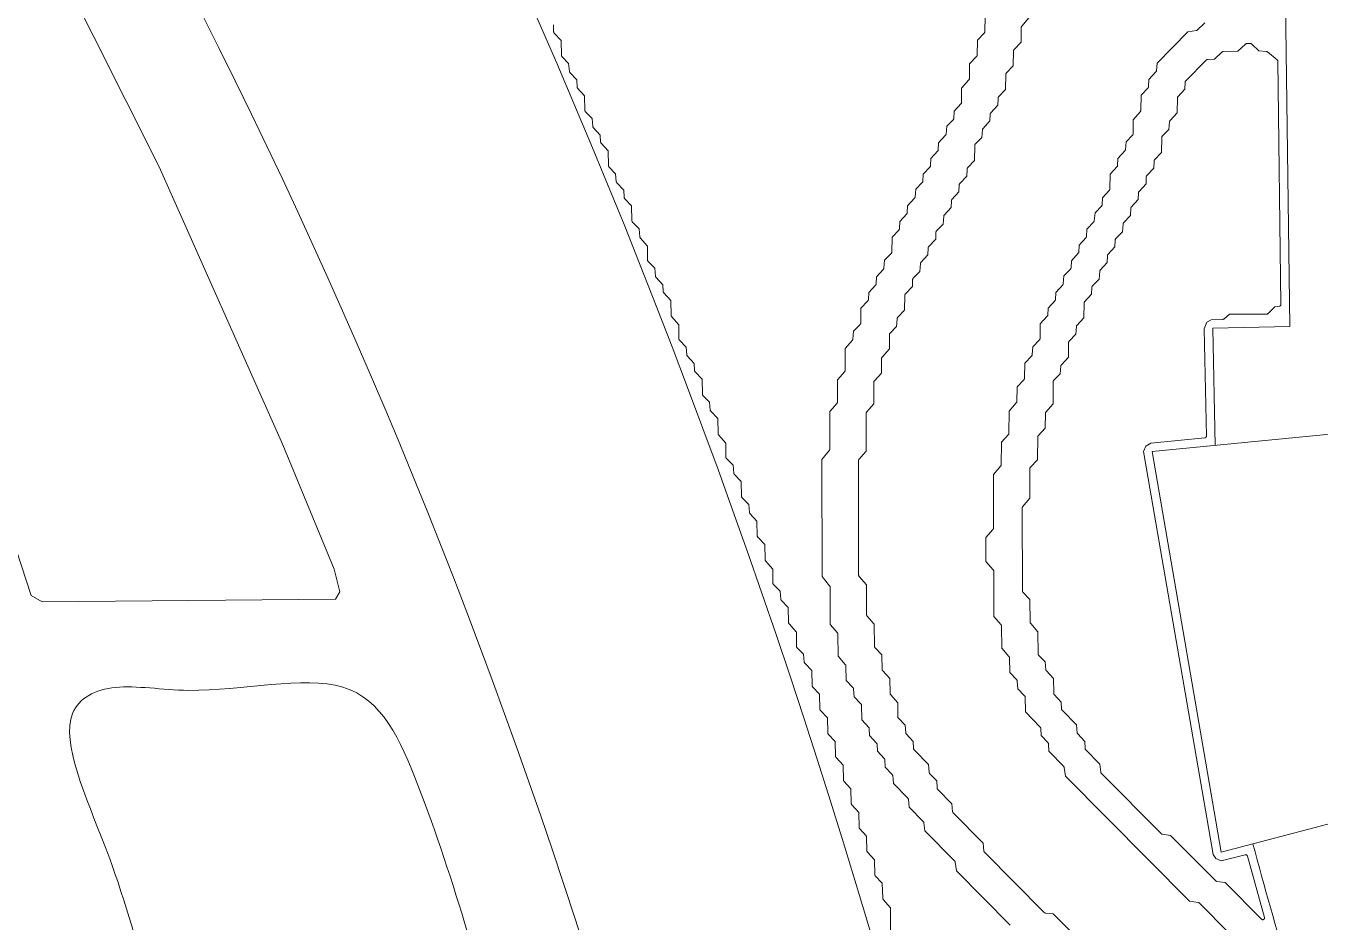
# Model space of a CAD drawing. Header units: inches. Extents: x 36 to 79.5, y 17.3 to 55.9.
# Drawn here: x 40.757 to 45.165, y 39.858 to 42.911 of the extents above; entities that cross this region are included whole.
import ezdxf

# ---------------------------------------------------------------- set-up
doc = ezdxf.new("R2010")
doc.units = ezdxf.units.IN
for name, color, linetype, lineweight in [('01_ORIGINAL_CAD', 7, 'CONTINUOUS', 20), ('02_APPROVED_PDF_OUTLINES', 7, 'CONTINUOUS', 15), ('03_ADDED_AREAS_SAME_COMPOSITION', 7, 'CONTINUOUS', 15)]:
    doc.layers.add(name, color=color, linetype=linetype, lineweight=lineweight)

msp = doc.modelspace()

# ---------------------------------------------------------------- linework, layer by layer
at = {"layer": '01_ORIGINAL_CAD'}
for points in [[(44.2832, 37.0838, 0.090917), (40.9305, 45.9685, -0.652582), (40.9305, 49.0108, -0.158741), (45.0035, 48.4251, -0.098355), (47.824, 46.2028), (47.7547, 46.078)], [(44.936, 40.1239, 0.010564), (45.0593, 39.6928, 0.010564)]]:
    msp.add_lwpolyline(points, format="xyb", dxfattribs=at)
msp.add_lwpolyline([(44.8072, 41.4818), (44.7991, 41.881), (45.0612, 41.8863), (45.0437, 43.247)], dxfattribs=at)
msp.add_lwpolyline([(45.6289, 41.5624), (44.5925, 41.4607), (44.8281, 40.0955), (45.8647, 40.3685)], close=True, dxfattribs=at)
msp.add_arc((22.064, 33.1953), 21.6191, 354.05829, 36.03187, dxfattribs=at)
at = {"layer": '02_APPROVED_PDF_OUTLINES'}
for points in [[(44.0239, 42.9424), (44.0229, 42.8915), (44.0228, 42.8909), (44.0227, 42.8903), (44.0225, 42.8897), (44.0223, 42.8891), (44.022, 42.8885), (44.0217, 42.888), (44.0213, 42.8875), (43.9975, 42.8619), (43.9965, 42.8109), (43.9964, 42.8103), (43.9963, 42.8097), (43.9962, 42.8091), (43.9959, 42.8085), (43.9956, 42.808), (43.9953, 42.8075), (43.9949, 42.807), (43.9711, 42.7813), (43.9701, 42.7304), (43.97, 42.7298), (43.9699, 42.7292), (43.9698, 42.7286), (43.9696, 42.7281), (43.9693, 42.7276), (43.969, 42.7271), (43.9686, 42.7266), (43.9439, 42.6981), (43.9437, 42.65), (43.9437, 42.6494), (43.9436, 42.6489), (43.9435, 42.6483), (43.9433, 42.6478), (43.9431, 42.6473), (43.9428, 42.6468), (43.9425, 42.6463), (43.9421, 42.6459), (43.9182, 42.6202), (43.9173, 42.596), (43.9172, 42.5954), (43.9171, 42.5948), (43.9169, 42.5942), (43.9166, 42.5936), (43.9163, 42.5931), (43.916, 42.5926), (43.9156, 42.5921), (43.8931, 42.5689), (43.8908, 42.5421), (43.8907, 42.5415), (43.8906, 42.541), (43.8904, 42.5404), (43.8902, 42.5399), (43.8899, 42.5394), (43.8896, 42.5389), (43.8892, 42.5385), (43.8654, 42.5128), (43.8644, 42.4886), (43.8643, 42.488), (43.8642, 42.4874), (43.864, 42.4869), (43.8638, 42.4863), (43.8635, 42.4858), (43.8632, 42.4853), (43.8628, 42.4848), (43.8389, 42.4591), (43.8379, 42.4349), (43.8379, 42.4343), (43.8378, 42.4337), (43.8376, 42.4332), (43.8373, 42.4326), (43.8371, 42.4321), (43.8367, 42.4316), (43.8363, 42.4311), (43.8125, 42.4054), (43.8115, 42.3812), (43.8114, 42.3806), (43.8113, 42.38), (43.8111, 42.3794), (43.8109, 42.3788), (43.8106, 42.3783), (43.8102, 42.3778), (43.8098, 42.3773), (43.7873, 42.3541), (43.785, 42.3273), (43.785, 42.3267), (43.7848, 42.3262), (43.7846, 42.3256), (43.7844, 42.3251), (43.7841, 42.3246), (43.7838, 42.3241), (43.7834, 42.3237), (43.7596, 42.298), (43.7586, 42.2738), (43.7585, 42.2732), (43.7584, 42.2726), (43.7583, 42.2721), (43.758, 42.2715), (43.7577, 42.271), (43.7574, 42.2705), (43.757, 42.27), (43.7331, 42.2443), (43.7322, 42.2201), (43.7321, 42.2195), (43.732, 42.2189), (43.7318, 42.2184), (43.7316, 42.2178), (43.7313, 42.2173), (43.7309, 42.2168), (43.7306, 42.2163), (43.7068, 42.1907), (43.7058, 42.1397), (43.7057, 42.1392), (43.7056, 42.1386), (43.7055, 42.1381), (43.7053, 42.1375), (43.7051, 42.137), (43.7048, 42.1365), (43.7045, 42.1361), (43.7041, 42.1357), (43.6816, 42.1125), (43.6793, 42.0856), (43.6792, 42.0851), (43.6791, 42.0845), (43.6789, 42.084), (43.6787, 42.0835), (43.6784, 42.083), (43.6781, 42.0825), (43.6777, 42.0821), (43.6539, 42.0564), (43.6529, 42.0322), (43.6528, 42.0316), (43.6527, 42.031), (43.6525, 42.0304), (43.6523, 42.0299), (43.652, 42.0293), (43.6517, 42.0288), (43.6513, 42.0284), (43.6274, 42.0027), (43.6264, 41.9785), (43.6264, 41.9779), (43.6263, 41.9773), (43.6261, 41.9767), (43.6259, 41.9762), (43.6256, 41.9756), (43.6252, 41.9751), (43.6248, 41.9747), (43.601, 41.949), (43.6001, 41.8981), (43.6, 41.8975), (43.5999, 41.897), (43.5998, 41.8964), (43.5996, 41.8959), (43.5994, 41.8954), (43.5991, 41.8949), (43.5987, 41.8944), (43.5984, 41.894), (43.5759, 41.8708), (43.5736, 41.844), (43.5735, 41.8434), (43.5734, 41.8428), (43.5731, 41.8422), (43.5729, 41.8416), (43.5725, 41.8411), (43.5721, 41.8406), (43.5474, 41.8121), (43.5473, 41.7371), (43.5472, 41.7365), (43.5471, 41.7359), (43.547, 41.7353), (43.5468, 41.7347), (43.5465, 41.7342), (43.5462, 41.7337), (43.5458, 41.7332), (43.5211, 41.7048), (43.5209, 41.6297), (43.5209, 41.6291), (43.5208, 41.6285), (43.5206, 41.6279), (43.5204, 41.6274), (43.5202, 41.6268), (43.5198, 41.6263), (43.5195, 41.6258), (43.4947, 41.5974), (43.4947, 41.4687), (43.4947, 41.4681), (43.4946, 41.4675), (43.4944, 41.467), (43.4943, 41.4664), (43.494, 41.4659), (43.4937, 41.4654), (43.4934, 41.4649), (43.4682, 41.4336), (43.469, 41.0352), (43.4943, 41.0038), (43.4946, 41.0034), (43.4949, 41.0029), (43.4951, 41.0024), (43.4953, 41.0018), (43.4955, 41.0012), (43.4956, 41.0007), (43.4956, 41.0001), (43.4961, 40.8714), (43.521, 40.843), (43.5213, 40.8425), (43.5217, 40.842), (43.5219, 40.8415), (43.5221, 40.8409), (43.5223, 40.8403), (43.5224, 40.8397), (43.5224, 40.8391), (43.5229, 40.7641), (43.5477, 40.7357), (43.5481, 40.7352), (43.5484, 40.7347), (43.5487, 40.7342), (43.5489, 40.7336), (43.549, 40.733), (43.5491, 40.7324), (43.5492, 40.7319), (43.5504, 40.6809), (43.5743, 40.6553), (43.5746, 40.6549), (43.575, 40.6544), (43.5752, 40.6539), (43.5755, 40.6534), (43.5757, 40.6529), (43.5758, 40.6523), (43.5759, 40.6517), (43.5782, 40.6249), (43.6008, 40.6017), (43.6012, 40.6013), (43.6015, 40.6009), (43.6018, 40.6004), (43.6021, 40.5999), (43.6023, 40.5994), (43.6024, 40.5988), (43.6025, 40.5983), (43.6025, 40.5977), (43.6037, 40.5468), (43.6276, 40.5211), (43.628, 40.5207), (43.6283, 40.5202), (43.6286, 40.5197), (43.6289, 40.5191), (43.629, 40.5185), (43.6292, 40.5179), (43.6292, 40.5173), (43.6303, 40.4932), (43.6543, 40.4675), (43.6546, 40.467), (43.655, 40.4665), (43.6553, 40.466), (43.6555, 40.4654), (43.6557, 40.4649), (43.6558, 40.4643), (43.6559, 40.4637), (43.6569, 40.4395), (43.6809, 40.4138), (43.6813, 40.4134), (43.6816, 40.4129), (43.6819, 40.4123), (43.6822, 40.4118), (43.6823, 40.4112), (43.6825, 40.4106), (43.6825, 40.41), (43.6836, 40.3858), (43.7076, 40.3602), (43.7079, 40.3597), (43.7082, 40.3593), (43.7085, 40.3588), (43.7088, 40.3583), (43.7089, 40.3577), (43.7091, 40.3572), (43.7091, 40.3566), (43.7115, 40.3298), (43.7607, 40.2798), (43.7611, 40.2794), (43.7614, 40.2789), (43.7617, 40.2784), (43.762, 40.2778), (43.7622, 40.2773), (43.7623, 40.2767), (43.7624, 40.2761), (43.7647, 40.2493), (43.8139, 40.1993), (43.8143, 40.1989), (43.8147, 40.1984), (43.815, 40.1979), (43.8152, 40.1974), (43.8154, 40.1968), (43.8155, 40.1962), (43.8156, 40.1956), (43.818, 40.1688), (43.9204, 40.0652), (43.9207, 40.0648), (43.921, 40.0644), (43.9213, 40.0639), (43.9216, 40.0634), (43.9218, 40.0629), (43.9219, 40.0624), (43.922, 40.0618), (43.9261, 40.0326), (44.1095, 39.8477)], [(44.3317, 39.8098), (44.2556, 39.8862), (44.2291, 39.8885), (44.2285, 39.8886), (44.228, 39.8888), (44.2274, 39.889), (44.2268, 39.8892), (44.2263, 39.8895), (44.2258, 39.8899), (44.2254, 39.8903), (44.0214, 40.096), (44.021, 40.0965), (44.0206, 40.097), (44.0203, 40.0975), (44.0201, 40.098), (44.0199, 40.0986), (44.0197, 40.0992), (44.0197, 40.0997), (44.0173, 40.1265), (43.9149, 40.2302), (43.9145, 40.2306), (43.9142, 40.2311), (43.9139, 40.2316), (43.9136, 40.2321), (43.9135, 40.2327), (43.9133, 40.2333), (43.9132, 40.2339), (43.9109, 40.2607), (43.8617, 40.3107), (43.8613, 40.3111), (43.8609, 40.3116), (43.8606, 40.3122), (43.8603, 40.3128), (43.8602, 40.3134), (43.86, 40.314), (43.86, 40.3146), (43.8589, 40.3388), (43.8349, 40.3644), (43.8346, 40.3649), (43.8342, 40.3653), (43.834, 40.3658), (43.8337, 40.3663), (43.8335, 40.3669), (43.8334, 40.3674), (43.8333, 40.368), (43.831, 40.3948), (43.7818, 40.4448), (43.7814, 40.4453), (43.781, 40.4458), (43.7807, 40.4463), (43.7805, 40.4469), (43.7803, 40.4475), (43.7801, 40.4481), (43.7801, 40.4487), (43.779, 40.4729), (43.755, 40.4986), (43.7547, 40.499), (43.7544, 40.4995), (43.7541, 40.5), (43.7538, 40.5005), (43.7537, 40.501), (43.7535, 40.5016), (43.7535, 40.5021), (43.7511, 40.529), (43.7285, 40.5521), (43.7281, 40.5526), (43.7278, 40.553), (43.7275, 40.5535), (43.7272, 40.554), (43.727, 40.5546), (43.7269, 40.5551), (43.7268, 40.5557), (43.7268, 40.5563), (43.7264, 40.6045), (43.7016, 40.6329), (43.7012, 40.6333), (43.7009, 40.6338), (43.7006, 40.6344), (43.7004, 40.6349), (43.7002, 40.6355), (43.7001, 40.6361), (43.7001, 40.6367), (43.6989, 40.6876), (43.675, 40.7132), (43.6746, 40.7137), (43.6743, 40.7142), (43.674, 40.7148), (43.6737, 40.7154), (43.6735, 40.716), (43.6734, 40.7166), (43.6734, 40.7172), (43.6722, 40.7681), (43.6483, 40.7937), (43.6479, 40.7942), (43.6476, 40.7946), (43.6473, 40.7951), (43.6471, 40.7956), (43.6469, 40.7961), (43.6468, 40.7967), (43.6467, 40.7972), (43.6467, 40.7978), (43.6463, 40.8728), (43.6214, 40.9012), (43.621, 40.9017), (43.6207, 40.9022), (43.6204, 40.9028), (43.6202, 40.9033), (43.6201, 40.9039), (43.62, 40.9045), (43.6199, 40.9051), (43.6195, 41.007), (43.5946, 41.0354), (43.5942, 41.0359), (43.5939, 41.0364), (43.5936, 41.037), (43.5934, 41.0375), (43.5933, 41.0381), (43.5932, 41.0387), (43.5931, 41.0393), (43.5924, 41.4296), (43.5924, 41.4302), (43.5925, 41.4308), (43.5927, 41.4314), (43.5929, 41.432), (43.5932, 41.4326), (43.5935, 41.4331), (43.5939, 41.4336), (43.6186, 41.462), (43.6186, 41.5907), (43.6187, 41.5913), (43.6188, 41.5919), (43.6189, 41.5925), (43.6191, 41.5931), (43.6194, 41.5936), (43.6197, 41.5941), (43.6201, 41.5946), (43.6448, 41.6231), (43.645, 41.6981), (43.645, 41.6986), (43.6451, 41.6992), (43.6452, 41.6997), (43.6454, 41.7003), (43.6456, 41.7008), (43.6459, 41.7013), (43.6462, 41.7017), (43.6466, 41.7021), (43.6704, 41.7278), (43.6714, 41.7787), (43.6714, 41.7793), (43.6715, 41.7799), (43.6717, 41.7805), (43.6719, 41.781), (43.6722, 41.7816), (43.6725, 41.7821), (43.6728, 41.7825), (43.6976, 41.811), (43.6978, 41.8592), (43.6978, 41.8597), (43.6979, 41.8603), (43.698, 41.8609), (43.6982, 41.8614), (43.6984, 41.8619), (43.6987, 41.8624), (43.6991, 41.8629), (43.6995, 41.8633), (43.722, 41.8865), (43.7242, 41.9133), (43.7243, 41.9139), (43.7244, 41.9145), (43.7246, 41.915), (43.7248, 41.9155), (43.7251, 41.916), (43.7254, 41.9165), (43.7258, 41.9169), (43.7496, 41.9426), (43.7506, 41.9935), (43.7506, 41.9941), (43.7507, 41.9947), (43.7509, 41.9953), (43.7512, 41.9959), (43.7514, 41.9965), (43.7518, 41.997), (43.7522, 41.9975), (43.7761, 42.0232), (43.777, 42.0473), (43.7771, 42.0479), (43.7772, 42.0486), (43.7774, 42.0492), (43.7777, 42.0497), (43.778, 42.0503), (43.7783, 42.0508), (43.7787, 42.0513), (43.8012, 42.0745), (43.8035, 42.1013), (43.8036, 42.1019), (43.8037, 42.1024), (43.8039, 42.1029), (43.8041, 42.1035), (43.8044, 42.104), (43.8047, 42.1044), (43.8051, 42.1049), (43.8289, 42.1306), (43.8299, 42.1547), (43.83, 42.1553), (43.8301, 42.1559), (43.8303, 42.1565), (43.8305, 42.1571), (43.8308, 42.1576), (43.8311, 42.1581), (43.8315, 42.1586), (43.8554, 42.1843), (43.8564, 42.2084), (43.8564, 42.209), (43.8565, 42.2097), (43.8567, 42.2103), (43.857, 42.2108), (43.8573, 42.2114), (43.8576, 42.2119), (43.8581, 42.2124), (43.8806, 42.2356), (43.8828, 42.2624), (43.8829, 42.263), (43.883, 42.2635), (43.8832, 42.264), (43.8834, 42.2646), (43.8837, 42.2651), (43.884, 42.2655), (43.8844, 42.266), (43.9083, 42.2917), (43.9093, 42.3158), (43.9093, 42.3164), (43.9094, 42.317), (43.9096, 42.3176), (43.9098, 42.3182), (43.9101, 42.3187), (43.9105, 42.3192), (43.9109, 42.3197), (43.9347, 42.3454), (43.9357, 42.3695), (43.9358, 42.3701), (43.9359, 42.3707), (43.936, 42.3713), (43.9363, 42.3719), (43.9366, 42.3724), (43.9369, 42.3729), (43.9373, 42.3734), (43.9611, 42.3991), (43.9621, 42.4232), (43.9622, 42.4238), (43.9623, 42.4244), (43.9625, 42.425), (43.9627, 42.4256), (43.963, 42.4261), (43.9633, 42.4266), (43.9637, 42.4271), (43.9875, 42.4527), (43.9885, 42.5036), (43.9886, 42.5042), (43.9887, 42.5048), (43.9888, 42.5053), (43.989, 42.5058), (43.9892, 42.5063), (43.9895, 42.5068), (43.9898, 42.5073), (43.9902, 42.5077), (44.0127, 42.5309), (44.015, 42.5577), (44.0151, 42.5583), (44.0152, 42.5588), (44.0154, 42.5594), (44.0156, 42.5599), (44.0159, 42.5604), (44.0162, 42.5609), (44.0166, 42.5613), (44.0404, 42.587), (44.0414, 42.6112), (44.0415, 42.6118), (44.0416, 42.6124), (44.0418, 42.6129), (44.042, 42.6135), (44.0423, 42.614), (44.0426, 42.6145), (44.043, 42.615), (44.0669, 42.6407), (44.0679, 42.6649), (44.0679, 42.6655), (44.068, 42.6661), (44.0682, 42.6666), (44.0684, 42.6672), (44.0687, 42.6677), (44.0691, 42.6682), (44.0695, 42.6687), (44.0933, 42.6943), (44.0942, 42.7453), (44.0943, 42.7459), (44.0944, 42.7465), (44.0946, 42.7471), (44.0948, 42.7477), (44.0951, 42.7482), (44.0954, 42.7488), (44.0958, 42.7492), (44.1197, 42.7749), (44.1206, 42.8258), (44.1207, 42.8264), (44.1208, 42.8271), (44.121, 42.8277), (44.1212, 42.8282), (44.1215, 42.8288), (44.1218, 42.8293), (44.1222, 42.8298), (44.146, 42.8554), (44.147, 42.9064), (44.1471, 42.907), (44.1472, 42.9075), (44.1473, 42.9081), (44.1475, 42.9087), (44.1478, 42.9092), (44.1481, 42.9097), (44.1485, 42.9102), (44.1732, 42.9386)], [(43.7016, 39.8316), (43.7012, 39.9066), (43.6764, 39.935), (43.676, 39.9355), (43.6757, 39.936), (43.6754, 39.9365), (43.6752, 39.9371), (43.675, 39.9376), (43.6749, 39.9382), (43.6749, 39.9388), (43.6737, 39.9898), (43.6498, 40.0154), (43.6494, 40.0159), (43.649, 40.0164), (43.6487, 40.0169), (43.6485, 40.0175), (43.6483, 40.0181), (43.6482, 40.0187), (43.6482, 40.0193), (43.647, 40.0703), (43.6231, 40.0959), (43.6227, 40.0964), (43.6223, 40.0969), (43.622, 40.0974), (43.6218, 40.098), (43.6216, 40.0986), (43.6215, 40.0992), (43.6215, 40.0998), (43.6203, 40.1508), (43.5964, 40.1764), (43.596, 40.1769), (43.5956, 40.1774), (43.5953, 40.1779), (43.5951, 40.1785), (43.5949, 40.1791), (43.5948, 40.1797), (43.5948, 40.1803), (43.5936, 40.2313), (43.5697, 40.2569), (43.5693, 40.2574), (43.5689, 40.2579), (43.5686, 40.2584), (43.5684, 40.259), (43.5682, 40.2596), (43.5681, 40.2602), (43.5681, 40.2608), (43.5669, 40.3118), (43.543, 40.3374), (43.5426, 40.3379), (43.5422, 40.3384), (43.542, 40.3389), (43.5417, 40.3395), (43.5415, 40.3401), (43.5414, 40.3407), (43.5414, 40.3413), (43.5402, 40.3923), (43.5163, 40.4179), (43.5159, 40.4184), (43.5155, 40.4189), (43.5153, 40.4194), (43.515, 40.42), (43.5148, 40.4206), (43.5147, 40.4212), (43.5147, 40.4218), (43.5135, 40.4728), (43.4896, 40.4984), (43.4892, 40.4989), (43.4889, 40.4994), (43.4886, 40.4999), (43.4883, 40.5005), (43.4881, 40.5011), (43.488, 40.5017), (43.488, 40.5023), (43.4868, 40.5533), (43.4629, 40.5789), (43.4625, 40.5794), (43.4622, 40.5799), (43.4619, 40.5804), (43.4616, 40.581), (43.4615, 40.5816), (43.4613, 40.5822), (43.4613, 40.5828), (43.4601, 40.6338), (43.4362, 40.6594), (43.4358, 40.6599), (43.4355, 40.6604), (43.4352, 40.6609), (43.4349, 40.6615), (43.4348, 40.6621), (43.4346, 40.6627), (43.4346, 40.6633), (43.4334, 40.7143), (43.4095, 40.7399), (43.4091, 40.7403), (43.4088, 40.7408), (43.4085, 40.7413), (43.4083, 40.7418), (43.4081, 40.7423), (43.408, 40.7429), (43.4079, 40.7434), (43.4056, 40.7703), (43.383, 40.7934), (43.3826, 40.7939), (43.3822, 40.7943), (43.3819, 40.7948), (43.3817, 40.7953), (43.3815, 40.7959), (43.3814, 40.7964), (43.3813, 40.797), (43.3812, 40.7976), (43.3809, 40.8458), (43.356, 40.8742), (43.3557, 40.8746), (43.3553, 40.8752), (43.3551, 40.8757), (43.3549, 40.8762), (43.3547, 40.8768), (43.3546, 40.8774), (43.3546, 40.878), (43.3534, 40.9289), (43.3295, 40.9545), (43.3291, 40.955), (43.3288, 40.9554), (43.3285, 40.9559), (43.3283, 40.9565), (43.3281, 40.957), (43.328, 40.9575), (43.3279, 40.9581), (43.3255, 40.9849), (43.3029, 41.0081), (43.3025, 41.0085), (43.3022, 41.009), (43.3019, 41.0095), (43.3017, 41.01), (43.3015, 41.0106), (43.3013, 41.0111), (43.3012, 41.0117), (43.3012, 41.0122), (43.3008, 41.0604), (43.276, 41.0888), (43.2756, 41.0893), (43.2753, 41.0898), (43.275, 41.0903), (43.2748, 41.0909), (43.2747, 41.0915), (43.2746, 41.0921), (43.2745, 41.0927), (43.2733, 41.1436), (43.2494, 41.1692), (43.249, 41.1697), (43.2487, 41.1702), (43.2484, 41.1707), (43.2481, 41.1713), (43.248, 41.1719), (43.2479, 41.1725), (43.2478, 41.1732), (43.2466, 41.2241), (43.2227, 41.2497), (43.2224, 41.2501), (43.222, 41.2506), (43.2218, 41.2511), (43.2215, 41.2516), (43.2213, 41.2522), (43.2212, 41.2527), (43.2211, 41.2533), (43.2188, 41.2801), (43.1962, 41.3033), (43.1958, 41.3037), (43.1955, 41.3041), (43.1952, 41.3046), (43.1949, 41.3051), (43.1947, 41.3057), (43.1946, 41.3062), (43.1945, 41.3068), (43.1945, 41.3073), (43.1933, 41.3582), (43.1694, 41.3839), (43.169, 41.3843), (43.1687, 41.3848), (43.1684, 41.3853), (43.1682, 41.3858), (43.168, 41.3863), (43.1679, 41.3869), (43.1678, 41.3874), (43.1654, 41.4142), (43.1428, 41.4374), (43.1424, 41.4379), (43.1421, 41.4383), (43.1418, 41.4388), (43.1416, 41.4393), (43.1414, 41.4399), (43.1412, 41.4404), (43.1412, 41.441), (43.1411, 41.4416), (43.1408, 41.4898), (43.1159, 41.5182), (43.1155, 41.5186), (43.1152, 41.5191), (43.1149, 41.5197), (43.1147, 41.5202), (43.1146, 41.5208), (43.1145, 41.5214), (43.1144, 41.522), (43.1133, 41.5729), (43.0893, 41.5985), (43.089, 41.599), (43.0887, 41.5994), (43.0884, 41.5999), (43.0881, 41.6004), (43.088, 41.601), (43.0878, 41.6015), (43.0878, 41.6021), (43.0854, 41.6289), (43.0628, 41.6521), (43.0624, 41.6525), (43.0621, 41.653), (43.0618, 41.6534), (43.0616, 41.6539), (43.0614, 41.6545), (43.0612, 41.655), (43.0611, 41.6556), (43.0611, 41.6561), (43.0599, 41.7071), (43.036, 41.7327), (43.0356, 41.7331), (43.0353, 41.7336), (43.035, 41.7342), (43.0347, 41.7347), (43.0346, 41.7353), (43.0344, 41.7359), (43.0344, 41.7365), (43.0333, 41.7607), (43.0094, 41.7863), (43.009, 41.7868), (43.0087, 41.7872), (43.0084, 41.7877), (43.0081, 41.7883), (43.008, 41.7888), (43.0078, 41.7893), (43.0078, 41.7899), (43.0054, 41.8167), (42.9828, 41.8399), (42.9824, 41.8403), (42.9821, 41.8408), (42.9818, 41.8413), (42.9815, 41.8418), (42.9814, 41.8424), (42.9812, 41.8429), (42.9811, 41.8435), (42.9811, 41.844), (42.9807, 41.8922), (42.9559, 41.9206), (42.9555, 41.9211), (42.9552, 41.9216), (42.9549, 41.9221), (42.9547, 41.9227), (42.9545, 41.9233), (42.9544, 41.9239), (42.9544, 41.9245), (42.9532, 41.9754), (42.9293, 42.001), (42.9289, 42.0015), (42.9286, 42.002), (42.9283, 42.0025), (42.9281, 42.0031), (42.9279, 42.0036), (42.9278, 42.0042), (42.9277, 42.0048), (42.9266, 42.029), (42.9027, 42.0547), (42.9023, 42.0551), (42.902, 42.0556), (42.9017, 42.0561), (42.9015, 42.0566), (42.9013, 42.0571), (42.9012, 42.0577), (42.9011, 42.0582), (42.8987, 42.085), (42.8761, 42.1082), (42.8757, 42.1087), (42.8754, 42.1091), (42.8751, 42.1096), (42.8749, 42.1101), (42.8747, 42.1107), (42.8745, 42.1112), (42.8744, 42.1118), (42.8744, 42.1124), (42.874, 42.1606), (42.8492, 42.189), (42.8488, 42.1895), (42.8485, 42.19), (42.8482, 42.1906), (42.848, 42.1912), (42.8478, 42.1918), (42.8477, 42.1924), (42.8454, 42.2192), (42.8228, 42.2424), (42.8224, 42.2428), (42.8221, 42.2433), (42.8218, 42.2437), (42.8215, 42.2442), (42.8213, 42.2448), (42.8212, 42.2453), (42.8211, 42.2459), (42.8211, 42.2464), (42.8199, 42.2974), (42.796, 42.323), (42.7956, 42.3234), (42.7952, 42.3239), (42.795, 42.3245), (42.7947, 42.325), (42.7945, 42.3256), (42.7944, 42.3262), (42.7944, 42.3268), (42.7933, 42.351), (42.7693, 42.3766), (42.769, 42.3771), (42.7686, 42.3775), (42.7684, 42.378), (42.7681, 42.3786), (42.7679, 42.3791), (42.7678, 42.3796), (42.7677, 42.3802), (42.7654, 42.407), (42.7428, 42.4302), (42.7424, 42.4306), (42.7421, 42.4311), (42.7418, 42.4316), (42.7415, 42.4321), (42.7413, 42.4326), (42.7412, 42.4331), (42.7411, 42.4337), (42.7411, 42.4343), (42.7399, 42.4852), (42.716, 42.5108), (42.7156, 42.5113), (42.7153, 42.5118), (42.715, 42.5123), (42.7147, 42.5129), (42.7146, 42.5134), (42.7144, 42.514), (42.7144, 42.5146), (42.7133, 42.5388), (42.6893, 42.5645), (42.689, 42.5649), (42.6886, 42.5654), (42.6884, 42.5659), (42.6881, 42.5664), (42.688, 42.5669), (42.6878, 42.5675), (42.6877, 42.568), (42.6854, 42.5949), (42.6628, 42.618), (42.6624, 42.6184), (42.6621, 42.6189), (42.6618, 42.6194), (42.6615, 42.6199), (42.6614, 42.6204), (42.6612, 42.621), (42.6611, 42.6215), (42.6611, 42.6221), (42.6599, 42.673), (42.636, 42.6986), (42.6356, 42.6991), (42.6353, 42.6996), (42.635, 42.7001), (42.6347, 42.7007), (42.6346, 42.7013), (42.6344, 42.7018), (42.6344, 42.7024), (42.6333, 42.7266), (42.6093, 42.7523), (42.609, 42.7527), (42.6087, 42.7532), (42.6084, 42.7537), (42.6081, 42.7542), (42.608, 42.7547), (42.6078, 42.7553), (42.6078, 42.7559), (42.6054, 42.7827), (42.5828, 42.8058), (42.5824, 42.8063), (42.5821, 42.8067), (42.5818, 42.8072), (42.5816, 42.8077), (42.5814, 42.8082), (42.5812, 42.8088), (42.5811, 42.8093), (42.5811, 42.8099), (42.5799, 42.8608), (42.556, 42.8864), (42.5556, 42.8869), (42.5553, 42.8874), (42.555, 42.8879), (42.5547, 42.8885), (42.5546, 42.8891), (42.5545, 42.8897), (42.5544, 42.8903), (42.5533, 42.9144)], [(44.7717, 42.9208), (44.7464, 42.8967), (44.746, 42.8962), (44.7455, 42.8959), (44.7449, 42.8956), (44.7444, 42.8954), (44.7438, 42.8952), (44.7432, 42.8951), (44.7142, 42.8909), (44.6093, 42.7841), (44.6071, 42.7573), (44.607, 42.7568), (44.6069, 42.7562), (44.6067, 42.7557), (44.6065, 42.7552), (44.6062, 42.7547), (44.6059, 42.7542), (44.6055, 42.7538), (44.5816, 42.7281), (44.5807, 42.7039), (44.5806, 42.7033), (44.5805, 42.7027), (44.5803, 42.7021), (44.5801, 42.7016), (44.5798, 42.701), (44.5794, 42.7005), (44.5791, 42.7001), (44.5553, 42.6744), (44.5543, 42.6235), (44.5542, 42.6229), (44.5541, 42.6223), (44.554, 42.6217), (44.5538, 42.6212), (44.5535, 42.6206), (44.5532, 42.6201), (44.5528, 42.6197), (44.5281, 42.5912), (44.5279, 42.543), (44.5278, 42.5425), (44.5278, 42.5419), (44.5276, 42.5413), (44.5274, 42.5408), (44.5272, 42.5403), (44.5269, 42.5398), (44.5266, 42.5393), (44.5262, 42.5389), (44.5037, 42.5157), (44.5014, 42.4889), (44.5013, 42.4883), (44.5012, 42.4877), (44.501, 42.4872), (44.5008, 42.4867), (44.5005, 42.4862), (44.5002, 42.4857), (44.4998, 42.4853), (44.476, 42.4596), (44.475, 42.4354), (44.4749, 42.4348), (44.4748, 42.4342), (44.4746, 42.4336), (44.4744, 42.4331), (44.4741, 42.4325), (44.4738, 42.432), (44.4734, 42.4316), (44.4496, 42.4059), (44.4486, 42.355), (44.4486, 42.3544), (44.4484, 42.3538), (44.4483, 42.3532), (44.448, 42.3526), (44.4478, 42.352), (44.4474, 42.3515), (44.447, 42.351), (44.4231, 42.3253), (44.4222, 42.3012), (44.4221, 42.3006), (44.422, 42.2999), (44.4218, 42.2993), (44.4215, 42.2988), (44.4212, 42.2982), (44.4209, 42.2977), (44.4205, 42.2972), (44.398, 42.274), (44.3957, 42.2472), (44.3956, 42.2467), (44.3955, 42.2461), (44.3953, 42.2456), (44.3951, 42.245), (44.3948, 42.2445), (44.3945, 42.2441), (44.3941, 42.2436), (44.3703, 42.2179), (44.3693, 42.1938), (44.3692, 42.1932), (44.3691, 42.1926), (44.3689, 42.192), (44.3687, 42.1914), (44.3684, 42.1909), (44.3681, 42.1904), (44.3677, 42.1899), (44.3438, 42.1642), (44.3428, 42.1401), (44.3428, 42.1395), (44.3427, 42.1389), (44.3425, 42.1383), (44.3423, 42.1377), (44.342, 42.1372), (44.3416, 42.1367), (44.3412, 42.1362), (44.3174, 42.1105), (44.3164, 42.0864), (44.3163, 42.0858), (44.3162, 42.0851), (44.316, 42.0845), (44.3158, 42.084), (44.3155, 42.0834), (44.3151, 42.0829), (44.3147, 42.0824), (44.2922, 42.0592), (44.2899, 42.0324), (44.2899, 42.0319), (44.2897, 42.0313), (44.2895, 42.0308), (44.2893, 42.0302), (44.289, 42.0297), (44.2887, 42.0293), (44.2883, 42.0288), (44.2645, 42.0031), (44.2635, 41.979), (44.2634, 41.9784), (44.2633, 41.9778), (44.2632, 41.9772), (44.2629, 41.9766), (44.2626, 41.9761), (44.2623, 41.9756), (44.2619, 41.9751), (44.238, 41.9494), (44.2371, 41.9253), (44.237, 41.9247), (44.2369, 41.9241), (44.2367, 41.9235), (44.2365, 41.9229), (44.2362, 41.9224), (44.2359, 41.9219), (44.2355, 41.9214), (44.2117, 41.8958), (44.2107, 41.8449), (44.2106, 41.8443), (44.2105, 41.8437), (44.2104, 41.8432), (44.2102, 41.8427), (44.21, 41.8422), (44.2097, 41.8417), (44.2094, 41.8412), (44.209, 41.8408), (44.1865, 41.8176), (44.1842, 41.7908), (44.1841, 41.7902), (44.184, 41.7897), (44.1838, 41.7891), (44.1836, 41.7886), (44.1833, 41.7881), (44.183, 41.7876), (44.1826, 41.7872), (44.1588, 41.7616), (44.1578, 41.7106), (44.1578, 41.71), (44.1577, 41.7094), (44.1575, 41.7088), (44.1573, 41.7082), (44.157, 41.7077), (44.1566, 41.7071), (44.1562, 41.7067), (44.1324, 41.681), (44.1314, 41.6301), (44.1314, 41.6295), (44.1313, 41.6289), (44.1312, 41.6283), (44.1309, 41.6278), (44.1307, 41.6272), (44.1303, 41.6267), (44.13, 41.6263), (44.1052, 41.5978), (44.1051, 41.5228), (44.1051, 41.5223), (44.105, 41.5217), (44.1049, 41.5212), (44.1047, 41.5206), (44.1045, 41.5201), (44.1042, 41.5196), (44.1039, 41.5192), (44.1035, 41.5187), (44.0797, 41.4931), (44.0788, 41.4154), (44.0787, 41.4148), (44.0786, 41.4142), (44.0785, 41.4136), (44.0783, 41.413), (44.078, 41.4125), (44.0777, 41.412), (44.0773, 41.4115), (44.0526, 41.3831), (44.0526, 41.2007), (44.0526, 41.2001), (44.0525, 41.1995), (44.0524, 41.1989), (44.0521, 41.1983), (44.0519, 41.1978), (44.0515, 41.1972), (44.0512, 41.1968), (44.0264, 41.1683), (44.0266, 41.0865), (44.0514, 41.0581), (44.0518, 41.0576), (44.0521, 41.0571), (44.0524, 41.0566), (44.0526, 41.056), (44.0528, 41.0554), (44.0529, 41.0548), (44.0529, 41.0542), (44.0535, 40.8987), (44.0783, 40.8703), (44.0787, 40.8698), (44.079, 40.8693), (44.0793, 40.8687), (44.0795, 40.8682), (44.0797, 40.8676), (44.0798, 40.867), (44.0798, 40.8663), (44.0802, 40.7913), (44.1051, 40.7629), (44.1054, 40.7625), (44.1058, 40.762), (44.106, 40.7614), (44.1063, 40.7609), (44.1064, 40.7603), (44.1065, 40.7597), (44.1066, 40.7591), (44.1077, 40.7082), (44.1316, 40.6826), (44.132, 40.6821), (44.1323, 40.6817), (44.1326, 40.6812), (44.1329, 40.6807), (44.133, 40.6801), (44.1332, 40.6796), (44.1332, 40.679), (44.1356, 40.6522), (44.1582, 40.629), (44.1586, 40.6286), (44.1589, 40.6281), (44.1592, 40.6276), (44.1594, 40.6271), (44.1596, 40.6266), (44.1598, 40.6261), (44.1599, 40.6255), (44.1599, 40.625), (44.1611, 40.5741), (44.2115, 40.5217), (44.2119, 40.5212), (44.2123, 40.5207), (44.2126, 40.5201), (44.2128, 40.5196), (44.213, 40.519), (44.2131, 40.5184), (44.2132, 40.5178), (44.2143, 40.4936), (44.2382, 40.4679), (44.2386, 40.4675), (44.239, 40.467), (44.2393, 40.4664), (44.2395, 40.4659), (44.2397, 40.4653), (44.2398, 40.4647), (44.2398, 40.4641), (44.2409, 40.44), (44.2914, 40.3875), (44.2918, 40.387), (44.2922, 40.3865), (44.2925, 40.386), (44.2927, 40.3854), (44.2929, 40.3848), (44.293, 40.3842), (44.2971, 40.3549), (44.7198, 39.9287), (44.7488, 39.9245), (44.7493, 39.9244), (44.7499, 39.9243), (44.7504, 39.9241), (44.7509, 39.9238), (44.7514, 39.9235), (44.7518, 39.9232), (44.7522, 39.9228), (44.8549, 39.8197)]]:
    msp.add_lwpolyline(points, dxfattribs=at)
msp.add_lwpolyline([(44.9282, 42.8503), (44.9288, 42.8503), (44.9294, 42.8502), (44.9299, 42.85), (44.9305, 42.8498), (44.931, 42.8496), (44.9315, 42.8493), (44.932, 42.8489), (44.9324, 42.8486), (44.9554, 42.8258), (44.9819, 42.8235), (44.9825, 42.8234), (44.983, 42.8233), (44.9836, 42.8231), (44.9841, 42.8228), (44.9846, 42.8225), (44.9851, 42.8222), (45.0184, 42.7954), (45.0188, 42.795), (45.0192, 42.7945), (45.0195, 42.7941), (45.0198, 42.7936), (45.0201, 42.793), (45.0203, 42.7925), (45.0205, 42.7919), (45.0205, 42.7913), (45.0206, 42.7908), (45.0313, 41.9619), (45.0313, 41.9613), (45.0312, 41.9607), (45.031, 41.9602), (45.0309, 41.9596), (45.0306, 41.9591), (45.0303, 41.9586), (45.03, 41.9581), (45.0296, 41.9577), (45.0292, 41.9573), (45.0288, 41.9569), (45.0283, 41.9566), (45.0278, 41.9564), (45.0272, 41.9561), (45.0267, 41.956), (45.0261, 41.9559), (45.0102, 41.9536), (44.9873, 41.9307), (44.9868, 41.9303), (44.9864, 41.9299), (44.9859, 41.9296), (44.9853, 41.9294), (44.9848, 41.9292), (44.9842, 41.9291), (44.9836, 41.929), (44.9831, 41.9289), (44.8558, 41.9286), (44.8363, 41.9121), (44.8359, 41.9118), (44.8354, 41.9115), (44.8349, 41.9112), (44.8343, 41.911), (44.8338, 41.9109), (44.8332, 41.9108), (44.8327, 41.9107), (44.7933, 41.9093), (44.7787, 41.9011), (44.7702, 41.8793), (44.7775, 41.5136), (44.7775, 41.513), (44.7774, 41.5124), (44.7773, 41.5118), (44.7771, 41.5112), (44.7769, 41.5107), (44.7766, 41.5102), (44.7762, 41.5097), (44.7758, 41.5093), (44.7754, 41.5089), (44.7749, 41.5085), (44.7744, 41.5082), (44.7739, 41.5079), (44.7733, 41.5077), (44.7727, 41.5076), (44.7721, 41.5075), (44.5877, 41.4892), (44.5706, 41.4792), (44.5637, 41.4609), (44.8001, 40.0884), (44.8092, 40.074), (44.8273, 40.0668), (44.9099, 40.087), (44.9104, 40.0871), (44.911, 40.0872), (44.9116, 40.0872), (44.9121, 40.0871), (44.9127, 40.087), (44.9133, 40.0869), (44.9138, 40.0866), (44.9143, 40.0864), (44.9148, 40.0861), (44.9152, 40.0857), (44.9157, 40.0853), (44.916, 40.0849), (44.9164, 40.0844), (44.9166, 40.0839), (44.9169, 40.0833), (44.9171, 40.0828), (44.9751, 39.8735), (44.9753, 39.8729), (44.9753, 39.8723), (44.9754, 39.8717), (44.9753, 39.8711), (44.9752, 39.8706), (44.9751, 39.87), (44.9749, 39.8695), (44.9746, 39.8689), (44.9743, 39.8684), (44.9739, 39.868), (44.9735, 39.8675), (44.9731, 39.8672), (44.9726, 39.8668), (44.9721, 39.8665), (44.9716, 39.8663), (44.971, 39.8661), (44.9705, 39.866), (44.9699, 39.8659), (44.9693, 39.8659), (44.9687, 39.8659), (44.9681, 39.866), (44.9676, 39.8661), (44.967, 39.8663), (44.9665, 39.8666), (44.966, 39.8669), (44.9655, 39.8672), (44.9651, 39.8676), (44.8415, 39.9922), (44.8126, 39.9964), (44.812, 39.9965), (44.8115, 39.9966), (44.811, 39.9968), (44.8105, 39.9971), (44.81, 39.9974), (44.8096, 39.9977), (44.8092, 39.9981), (44.6554, 40.1531), (44.6265, 40.1573), (44.6259, 40.1574), (44.6254, 40.1575), (44.6249, 40.1577), (44.6244, 40.158), (44.6239, 40.1583), (44.6235, 40.1586), (44.6231, 40.159), (44.419, 40.3647), (44.4186, 40.3652), (44.4183, 40.3657), (44.418, 40.3662), (44.4177, 40.3667), (44.4175, 40.3673), (44.4174, 40.3679), (44.4173, 40.3684), (44.415, 40.3952), (44.3658, 40.4452), (44.3654, 40.4457), (44.365, 40.4462), (44.3647, 40.4468), (44.3644, 40.4473), (44.3642, 40.4479), (44.3641, 40.4486), (44.3641, 40.4492), (44.363, 40.4733), (44.339, 40.499), (44.3387, 40.4994), (44.3383, 40.4999), (44.338, 40.5004), (44.3378, 40.5009), (44.3376, 40.5015), (44.3375, 40.502), (44.3374, 40.5026), (44.3351, 40.5294), (44.2859, 40.5794), (44.2855, 40.5799), (44.2851, 40.5804), (44.2848, 40.5809), (44.2845, 40.5815), (44.2844, 40.5821), (44.2842, 40.5827), (44.2842, 40.5833), (44.2831, 40.6075), (44.2591, 40.6332), (44.2587, 40.6336), (44.2584, 40.6341), (44.2581, 40.6347), (44.2579, 40.6353), (44.2577, 40.6359), (44.2576, 40.6365), (44.2575, 40.6371), (44.2563, 40.688), (44.2324, 40.7137), (44.2321, 40.7141), (44.2317, 40.7146), (44.2315, 40.715), (44.2312, 40.7156), (44.231, 40.7161), (44.2309, 40.7167), (44.2308, 40.7172), (44.2285, 40.744), (44.2059, 40.7672), (44.2055, 40.7676), (44.2052, 40.7681), (44.2049, 40.7686), (44.2046, 40.7691), (44.2044, 40.7697), (44.2043, 40.7702), (44.2042, 40.7708), (44.2042, 40.7714), (44.2038, 40.8464), (44.1789, 40.8748), (44.1785, 40.8753), (44.1782, 40.8758), (44.1779, 40.8763), (44.1777, 40.8769), (44.1776, 40.8775), (44.1775, 40.8781), (44.1774, 40.8787), (44.1762, 40.9564), (44.1523, 40.982), (44.1519, 40.9824), (44.1516, 40.9829), (44.1513, 40.9834), (44.1511, 40.9839), (44.1509, 40.9844), (44.1508, 40.985), (44.1507, 40.9855), (44.1507, 40.9861), (44.1501, 41.269), (44.1502, 41.2696), (44.1503, 41.2702), (44.1504, 41.2708), (44.1506, 41.2714), (44.1509, 41.2719), (44.1512, 41.2725), (44.1516, 41.2729), (44.1763, 41.3014), (44.1764, 41.4032), (44.1765, 41.4038), (44.1765, 41.4043), (44.1767, 41.4049), (44.1768, 41.4054), (44.1771, 41.4059), (44.1773, 41.4064), (44.1777, 41.4069), (44.178, 41.4073), (44.2018, 41.4329), (44.2028, 41.5107), (44.2028, 41.5113), (44.2029, 41.5119), (44.2031, 41.5125), (44.2033, 41.5131), (44.2036, 41.5137), (44.204, 41.5142), (44.2044, 41.5147), (44.2282, 41.5403), (44.2292, 41.5913), (44.2292, 41.5919), (44.2293, 41.5924), (44.2295, 41.593), (44.2297, 41.5936), (44.2299, 41.5941), (44.2303, 41.5946), (44.2306, 41.5951), (44.2554, 41.6235), (44.2555, 41.6985), (44.2555, 41.6991), (44.2556, 41.6997), (44.2557, 41.7002), (44.2559, 41.7008), (44.2562, 41.7013), (44.2565, 41.7018), (44.2568, 41.7023), (44.2572, 41.7027), (44.2797, 41.7259), (44.282, 41.7527), (44.282, 41.7533), (44.2822, 41.7538), (44.2823, 41.7544), (44.2826, 41.7549), (44.2829, 41.7554), (44.2832, 41.7559), (44.2835, 41.7563), (44.3074, 41.7819), (44.3083, 41.8329), (44.3084, 41.8334), (44.3085, 41.834), (44.3086, 41.8345), (44.3088, 41.8351), (44.309, 41.8356), (44.3093, 41.8361), (44.3097, 41.8365), (44.31, 41.8369), (44.3325, 41.8601), (44.3348, 41.887), (44.3349, 41.8875), (44.335, 41.8881), (44.3352, 41.8886), (44.3354, 41.8891), (44.3357, 41.8896), (44.336, 41.8901), (44.3364, 41.8905), (44.3602, 41.9162), (44.3612, 41.9671), (44.3612, 41.9677), (44.3613, 41.9684), (44.3615, 41.969), (44.3617, 41.9695), (44.362, 41.9701), (44.3624, 41.9706), (44.3628, 41.9711), (44.3866, 41.9968), (44.3876, 42.0209), (44.3877, 42.0216), (44.3878, 42.0222), (44.388, 42.0228), (44.3882, 42.0234), (44.3885, 42.0239), (44.3889, 42.0244), (44.3893, 42.0249), (44.4118, 42.0481), (44.4141, 42.0749), (44.4141, 42.0755), (44.4143, 42.076), (44.4145, 42.0766), (44.4147, 42.0771), (44.415, 42.0776), (44.4153, 42.078), (44.4157, 42.0785), (44.4395, 42.1042), (44.4405, 42.1283), (44.4406, 42.1289), (44.4407, 42.1295), (44.4408, 42.1301), (44.4411, 42.1307), (44.4414, 42.1312), (44.4417, 42.1317), (44.4421, 42.1322), (44.466, 42.1579), (44.4669, 42.182), (44.467, 42.1827), (44.4671, 42.1833), (44.4673, 42.1839), (44.4676, 42.1845), (44.4679, 42.185), (44.4682, 42.1855), (44.4686, 42.186), (44.4911, 42.2092), (44.4934, 42.236), (44.4935, 42.2366), (44.4936, 42.2371), (44.4938, 42.2377), (44.494, 42.2382), (44.4943, 42.2387), (44.4946, 42.2391), (44.495, 42.2396), (44.5188, 42.2653), (44.5198, 42.2894), (44.5199, 42.29), (44.52, 42.2906), (44.5202, 42.2912), (44.5204, 42.2918), (44.5207, 42.2923), (44.521, 42.2928), (44.5214, 42.2933), (44.5453, 42.319), (44.5463, 42.3431), (44.5463, 42.3437), (44.5464, 42.3443), (44.5466, 42.3449), (44.5468, 42.3455), (44.5471, 42.346), (44.5475, 42.3465), (44.5479, 42.347), (44.5717, 42.3727), (44.5727, 42.3968), (44.5728, 42.3974), (44.5729, 42.398), (44.5731, 42.3986), (44.5733, 42.3992), (44.5736, 42.3997), (44.5739, 42.4002), (44.5743, 42.4007), (44.5982, 42.4264), (44.5991, 42.4505), (44.5992, 42.4511), (44.5993, 42.4517), (44.5995, 42.4523), (44.5997, 42.4529), (44.6, 42.4534), (44.6004, 42.4539), (44.6007, 42.4544), (44.6246, 42.48), (44.6255, 42.531), (44.6256, 42.5315), (44.6257, 42.5321), (44.6258, 42.5326), (44.626, 42.5331), (44.6262, 42.5337), (44.6265, 42.5341), (44.6269, 42.5346), (44.6272, 42.535), (44.6497, 42.5582), (44.652, 42.585), (44.6521, 42.5856), (44.6522, 42.5862), (44.6524, 42.5867), (44.6526, 42.5872), (44.6529, 42.5877), (44.6532, 42.5882), (44.6536, 42.5886), (44.6774, 42.6143), (44.6784, 42.6652), (44.6784, 42.6658), (44.6785, 42.6664), (44.6787, 42.667), (44.6789, 42.6676), (44.6792, 42.6682), (44.6796, 42.6687), (44.68, 42.6692), (44.7038, 42.6949), (44.7048, 42.719), (44.7049, 42.7196), (44.705, 42.7201), (44.7051, 42.7207), (44.7053, 42.7212), (44.7056, 42.7217), (44.7058, 42.7221), (44.7062, 42.7226), (44.7065, 42.723), (44.7773, 42.7947), (44.7777, 42.7951), (44.7781, 42.7954), (44.7786, 42.7957), (44.7791, 42.796), (44.7796, 42.7962), (44.7802, 42.7963), (44.7807, 42.7964), (44.7813, 42.7965), (44.8051, 42.7976), (44.8305, 42.8217), (44.8309, 42.8221), (44.8313, 42.8224), (44.8318, 42.8227), (44.8323, 42.8229), (44.8328, 42.8231), (44.8334, 42.8233), (44.8339, 42.8233), (44.8345, 42.8234), (44.8847, 42.8245), (44.91, 42.8486), (44.9105, 42.849), (44.9109, 42.8493), (44.9114, 42.8496), (44.9119, 42.8499), (44.9125, 42.85), (44.913, 42.8502), (44.9136, 42.8503), (44.9142, 42.8503)], close=True, dxfattribs=at)
at = {"layer": '03_ADDED_AREAS_SAME_COMPOSITION'}
msp.add_lwpolyline([(40.1097, 44.4301), (40.7618, 43.327), (41.2113, 42.4303), (41.6325, 41.4832), (41.8067, 41.0602), (41.8264, 40.9828), (41.8111, 40.9573), (40.8129, 40.9482), (40.7746, 40.9708), (40.6049, 41.4892)], dxfattribs=at)
msp.add_open_spline([(40.9162, 40.5688), (40.9372, 40.621), (40.9925, 40.6501), (41.0623, 40.6571), (41.1332, 40.6642), (41.2191, 40.6486), (41.3109, 40.6472), (41.4946, 40.6445), (41.7022, 40.699), (41.8366, 40.6579), (41.9706, 40.6169), (42.0318, 40.4809), (42.092, 40.3245), (42.1524, 40.1676), (42.2118, 39.9902), (42.2597, 39.8259), (42.3553, 39.4971), (42.4048, 39.2204), (42.5233, 38.8851), (42.6387, 38.5584), (42.8197, 38.1761), (42.6725, 37.9679), (42.5971, 37.8613), (42.4355, 37.8003), (42.2599, 37.7571), (42.0843, 37.7138), (41.8946, 37.6882), (41.787, 37.7686), (41.6792, 37.8491), (41.6538, 38.0359), (41.6148, 38.2049), (41.5757, 38.3739), (41.5229, 38.5252), (41.4704, 38.6823), (41.3654, 38.9966), (41.2614, 39.3342), (41.1745, 39.6433), (41.131, 39.7979), (41.0918, 39.9454), (41.0257, 40.1179), (40.963, 40.2817), (40.8759, 40.4681), (40.9162, 40.5688)], degree=3, knots=[0, 0, 0, 0, 0.031052, 0.031052, 0.031052, 0.062529, 0.062529, 0.062529, 0.125484, 0.125484, 0.125484, 0.188233, 0.188233, 0.188233, 0.251187, 0.251187, 0.251187, 0.377094, 0.377094, 0.377094, 0.499741, 0.499741, 0.499741, 0.562576, 0.562576, 0.562576, 0.625421, 0.625421, 0.625421, 0.688376, 0.688376, 0.688376, 0.75133, 0.75133, 0.75133, 0.877239, 0.877239, 0.877239, 0.940193, 0.940193, 0.940193, 1, 1, 1, 1], dxfattribs=at)

doc.saveas('drawing.dxf')
